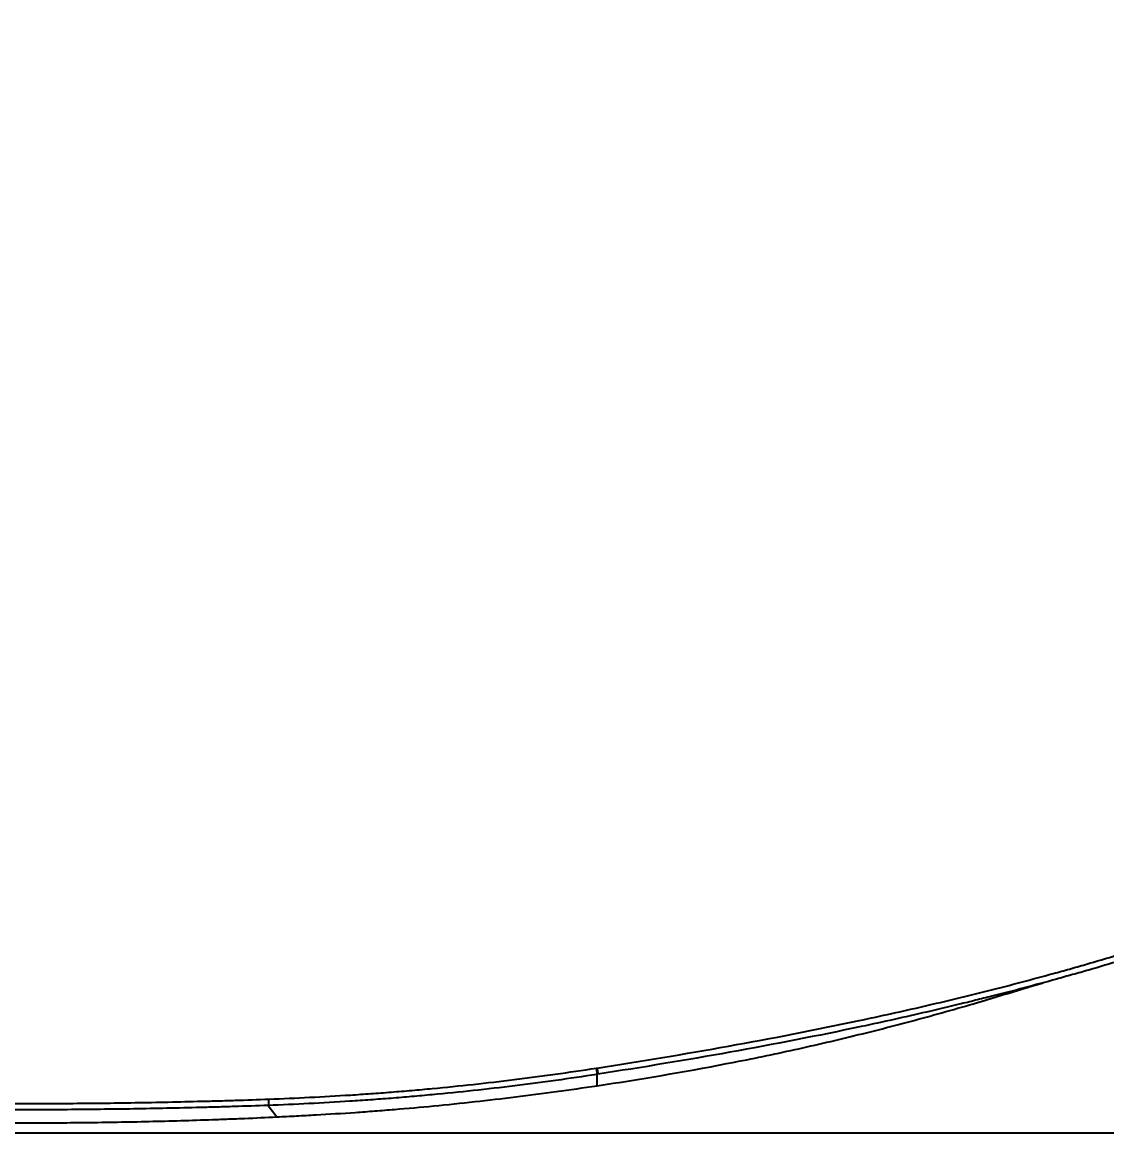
# Model space of a CAD drawing. Extents: x 8541 to 14664, y -60 to 2468.
# Drawn here: x 9047.1 to 9219.1, y 1487.5 to 1663.6 of the extents above; entities that cross this region are included whole.
import ezdxf

# ---------------------------------------------------------------- set-up
doc = ezdxf.new("R2010")
doc.units = 0
doc.header["$LTSCALE"] = 20
doc.header["$MEASUREMENT"] = 0
doc.layers.get('0').update_dxf_attribs({"linetype": 'CONTINUOUS'})
doc.layers.get('DEFPOINTS').update_dxf_attribs({"linetype": 'CONTINUOUS'})
doc.styles.get("Standard").update_dxf_attribs({"font": 'NanumGothic.ttf'})
doc.dimstyles.get("Standard").update_dxf_attribs({"dimtxt": 2.7, "dimasz": 2.5, "dimexe": 1.5, "dimexo": 1.5, "dimgap": 1.5, "dimtad": 1, "dimdec": 0, "dimlfac": 10, "dimzin": 0, "dimdsep": 46, "dimtxsty": 'Standard', "dimcen": 0, "dimclrt": 2, "dimadec": 0, "dimazin": 0, "dimtfac": 1, "dimtdec": 0, "dimtmove": 0, "dimatfit": 3, "dimfxl": 0, "dimtolj": 1, "dimtzin": 0, "dimarcsym": 0})

# ---------------------------------------------------------------- blocks, each defined once
blk = doc.blocks.new('*D62')
at = {"color": 3, "lineweight": -2}
for p, q in [((8961.43, 1887.21), (9517.03, 1887.21)), ((9511.03, 1863.21), (9511.03, 1712.35)), ((9511.03, 1511.53), (9511.03, 1662.39)), ((8961.43, 1487.53), (9517.03, 1487.53))]:
    blk.add_line(p, q, dxfattribs=at)
at = {"color": 3}
for points in [[(9507.03, 1863.21), (9515.03, 1863.21), (9511.03, 1887.21)], [(9507.03, 1511.53), (9515.03, 1511.53), (9511.03, 1487.53)]]:
    blk.add_solid(points, dxfattribs=at)
at = {"layer": 'DEFPOINTS', "color": 0}
for p in [(8959.63, 1887.21), (8959.63, 1487.53), (9511.03, 1487.53)]:
    blk.add_point(p, dxfattribs=at)
at = {"color": 2, "insert": (9511.03, 1687.37), "char_height": 24, "attachment_point": 5}
blk.add_mtext('\\A1;{\\fNanumGothic|b0|i0|c129|p50;400}', dxfattribs=at)

msp = doc.modelspace()

# ---------------------------------------------------------------- linework, layer by layer
at = {"color": 7, "linetype": 'Continuous'}
msp.add_line((9086.12, 1491.87), (9087.52, 1490.05), dxfattribs=at)
msp.add_ellipse((9086.07, 1492.87), major_axis=(-0.039, 0.999), ratio=0.187894, start_param=3.19007, end_param=4.704965, dxfattribs=at)
for points, knots in [([(9138.29, 1497.8), (9152.22, 1499.96), (9166.09, 1502.4), (9183.3, 1506.06), (9186.74, 1506.82), (9193.6, 1508.4), (9197.02, 1509.23), (9203.85, 1510.95), (9207.25, 1511.85), (9211.5, 1513.02), (9212.77, 1513.38), (9214.05, 1513.74), (9214.9, 1513.98), (9215.32, 1514.1), (9217.44, 1514.71), (9219.13, 1515.21), (9227.56, 1517.75), (9234.24, 1519.95), (9244.14, 1523.53), (9247.43, 1524.77), (9253.95, 1527.35), (9257.19, 1528.69), (9263.62, 1531.48), (9266.82, 1532.93), (9273.16, 1535.94), (9276.3, 1537.51), (9282.55, 1540.77), (9285.64, 1542.46), (9289.09, 1544.44), (9289.47, 1544.66), (9290.24, 1545.11), (9291.38, 1545.78), (9294.04, 1547.36), (9296.3, 1548.74), (9300.77, 1551.56), (9303.7, 1553.51), (9309.48, 1557.52), (9312.32, 1559.59), (9317.91, 1563.86), (9320.65, 1566.06), (9326.03, 1570.6), (9328.68, 1572.94), (9331.59, 1575.65), (9331.91, 1575.95), (9332.55, 1576.56), (9332.87, 1576.86), (9333.83, 1577.78), (9334.47, 1578.4), (9336.36, 1580.26), (9337.61, 1581.51), (9341.28, 1585.34), (9343.66, 1587.96), (9346.52, 1591.32), (9347.23, 1592.17), (9347.93, 1593.03), (9348.21, 1593.37), (9348.35, 1593.54), (9348.77, 1594.06), (9350.16, 1595.78), (9352.58, 1598.93), (9355.66, 1603.2), (9357.61, 1606.12), (9359.5, 1609.06), (9361.35, 1612.03), (9363.95, 1616.58), (9366.39, 1621.22), (9367.9, 1624.38), (9369.36, 1627.57), (9370.76, 1630.8), (9372.04, 1634.08), (9372.81, 1636.16), (9372.96, 1636.58), (9373.18, 1637.2), (9373.26, 1637.41), (9373.41, 1637.83), (9373.77, 1638.87), (9374.13, 1639.92), (9374.95, 1642.44), (9375.47, 1644.12), (9376.43, 1647.5), (9376.88, 1649.2), (9377.72, 1652.6), (9378.49, 1656.01), (9379.47, 1661.16), (9379.99, 1664.62), (9380.46, 1668.08), (9380.86, 1671.55), (9381.29, 1676.79), (9381.55, 1682.06), (9381.61, 1685.6), (9381.61, 1687.37)], [0, 0, 0, 0, 0.125, 0.125, 0.15625, 0.15625, 0.1875, 0.1875, 0.21875, 0.21875, 0.226563, 0.230469, 0.230469, 0.234375, 0.234375, 0.25, 0.25, 0.3125, 0.3125, 0.34375, 0.34375, 0.375, 0.375, 0.40625, 0.40625, 0.4375, 0.4375, 0.46875, 0.46875, 0.472656, 0.472656, 0.476563, 0.484375, 0.5, 0.5, 0.53125, 0.53125, 0.5625, 0.5625, 0.59375, 0.59375, 0.625, 0.625, 0.628906, 0.628906, 0.632813, 0.632813, 0.640625, 0.640625, 0.65625, 0.65625, 0.6875, 0.6875, 0.695313, 0.697266, 0.697266, 0.699219, 0.699219, 0.703125, 0.71875, 0.734375, 0.75, 0.75, 0.765625, 0.78125, 0.796875, 0.8125, 0.8125, 0.828125, 0.84375, 0.84375, 0.847656, 0.847656, 0.849609, 0.849609, 0.851563, 0.859375, 0.859375, 0.875, 0.875, 0.890625, 0.890625, 0.90625, 0.921875, 0.9375, 0.9375, 0.953125, 0.96875, 0.984375, 1, 1, 1, 1]), ([(9382.57, 1687.37), (9382.57, 1685.59), (9382.51, 1682.04), (9382.25, 1676.76), (9381.82, 1671.5), (9381.42, 1668.01), (9380.95, 1664.53), (9380.42, 1661.07), (9379.45, 1655.9), (9378.68, 1652.47), (9377.84, 1649.06), (9377.39, 1647.36), (9376.42, 1643.96), (9375.91, 1642.27), (9375.08, 1639.74), (9374.8, 1638.9), (9374.44, 1637.85), (9374.36, 1637.64), (9374.22, 1637.22), (9374.14, 1637.01), (9373.92, 1636.38), (9373.77, 1635.97), (9373, 1633.88), (9371.71, 1630.58), (9370.31, 1627.34), (9368.85, 1624.14), (9367.34, 1620.96), (9364.9, 1616.3), (9362.29, 1611.73), (9360.45, 1608.74), (9357.6, 1604.31), (9355.6, 1601.41), (9352.44, 1597.16), (9351.36, 1595.75), (9349.99, 1594.02), (9349.71, 1593.67), (9349.29, 1593.15), (9349.15, 1592.98), (9348.87, 1592.63), (9348.73, 1592.46), (9348.02, 1591.6), (9347.45, 1590.92), (9345.73, 1588.89), (9344.56, 1587.55), (9343.07, 1585.9), (9342.48, 1585.24), (9341.27, 1583.93), (9340.36, 1582.97), (9338.51, 1581.04), (9337.26, 1579.78), (9335.37, 1577.91), (9334.73, 1577.29), (9333.77, 1576.36), (9333.45, 1576.06), (9332.8, 1575.45), (9332.48, 1575.14), (9329.56, 1572.42), (9326.91, 1570.06), (9321.51, 1565.5), (9318.76, 1563.28), (9313.16, 1558.99), (9310.31, 1556.91), (9304.52, 1552.87), (9301.58, 1550.92), (9297.09, 1548.08), (9295.58, 1547.15), (9293.31, 1545.77), (9292.17, 1545.09), (9291.02, 1544.42), (9290.25, 1543.97), (9289.87, 1543.75), (9286.41, 1541.76), (9283.3, 1540.05), (9277.04, 1536.77), (9273.88, 1535.2), (9267.52, 1532.16), (9264.31, 1530.7), (9257.86, 1527.9), (9254.61, 1526.55), (9248.06, 1523.95), (9244.77, 1522.7), (9234.83, 1519.1), (9228.13, 1516.89), (9219.67, 1514.33), (9217.97, 1513.83), (9215.84, 1513.22), (9215.42, 1513.09), (9214.57, 1512.85), (9214.14, 1512.73), (9212.86, 1512.37), (9212.01, 1512.13), (9207.74, 1510.95), (9204.32, 1510.05), (9200.03, 1508.96), (9199.17, 1508.75), (9197.45, 1508.32), (9196.59, 1508.11), (9194.01, 1507.49), (9192.29, 1507.08), (9187.11, 1505.88), (9183.66, 1505.11), (9173.28, 1502.91), (9166.33, 1501.56), (9152.4, 1499.05), (9145.42, 1497.9), (9138.42, 1496.82)], [0, 0, 0, 0, 0.015625, 0.03125, 0.046875, 0.0625, 0.0625, 0.078125, 0.09375, 0.109375, 0.109375, 0.125, 0.125, 0.140625, 0.140625, 0.148437, 0.148437, 0.150391, 0.150391, 0.152344, 0.152344, 0.15625, 0.15625, 0.171875, 0.1875, 0.1875, 0.203125, 0.21875, 0.234375, 0.25, 0.25, 0.28125, 0.28125, 0.296875, 0.296875, 0.300781, 0.300781, 0.302734, 0.302734, 0.304687, 0.304687, 0.3125, 0.3125, 0.328125, 0.328125, 0.332031, 0.335937, 0.34375, 0.34375, 0.359375, 0.359375, 0.367187, 0.367187, 0.371094, 0.371094, 0.375, 0.375, 0.40625, 0.40625, 0.4375, 0.4375, 0.46875, 0.46875, 0.5, 0.5, 0.515625, 0.515625, 0.523437, 0.527344, 0.527344, 0.53125, 0.53125, 0.5625, 0.5625, 0.59375, 0.59375, 0.625, 0.625, 0.65625, 0.65625, 0.6875, 0.6875, 0.75, 0.75, 0.765625, 0.765625, 0.769531, 0.769531, 0.773437, 0.773437, 0.78125, 0.78125, 0.8125, 0.8125, 0.820312, 0.820312, 0.828125, 0.828125, 0.84375, 0.84375, 0.875, 0.875, 0.9375, 0.9375, 1, 1, 1, 1]), ([(9138.29, 1494.99), (9145.17, 1496.02), (9152.02, 1497.18), (9162.24, 1499.15), (9165.63, 1499.85), (9172.4, 1501.33), (9175.78, 1502.11), (9182.51, 1503.76), (9185.87, 1504.62), (9192.56, 1506.43), (9195.9, 1507.38), (9201.48, 1509.03), (9203.72, 1509.72), (9205.97, 1510.42)], [0, 0, 0, 0, 0.299558, 0.299558, 0.449337, 0.449337, 0.599116, 0.599116, 0.748895, 0.748895, 0.898674, 0.898674, 1, 1, 1, 1]), ([(9138.29, 1496.8), (9136.11, 1496.46), (9133.94, 1496.14), (9131.22, 1495.76), (9130.67, 1495.69), (9129.58, 1495.54), (9127.95, 1495.32), (9126.32, 1495.12), (9120.87, 1494.44), (9116.52, 1493.97), (9111.07, 1493.46), (9109.98, 1493.36), (9108.35, 1493.22), (9107.8, 1493.17), (9106.72, 1493.08), (9105.08, 1492.95), (9103.45, 1492.83), (9101.28, 1492.67), (9100.19, 1492.6), (9096.94, 1492.39), (9094.77, 1492.27), (9090.44, 1492.05), (9088.28, 1491.95), (9086.12, 1491.87)], [0, 0, 0, 0, 0.125, 0.125, 0.15625, 0.15625, 0.1875, 0.25, 0.25, 0.5, 0.5, 0.5625, 0.5625, 0.59375, 0.59375, 0.625, 0.6875, 0.6875, 0.75, 0.75, 0.875, 0.875, 1, 1, 1, 1]), ([(9086.26, 1492.87), (9088.41, 1492.95), (9090.56, 1493.05), (9094.87, 1493.27), (9097.02, 1493.39), (9100.26, 1493.59), (9101.34, 1493.67), (9103.5, 1493.82), (9105.12, 1493.94), (9106.75, 1494.08), (9107.83, 1494.16), (9108.37, 1494.21), (9110, 1494.35), (9111.08, 1494.45), (9116.49, 1494.96), (9120.83, 1495.43), (9126.24, 1496.11), (9127.87, 1496.31), (9129.49, 1496.53), (9130.58, 1496.68), (9131.12, 1496.75), (9133.83, 1497.13), (9135.99, 1497.45), (9138.15, 1497.78)], [0, 0, 0, 0, 0.125, 0.125, 0.25, 0.25, 0.3125, 0.3125, 0.375, 0.40625, 0.40625, 0.4375, 0.4375, 0.5, 0.5, 0.75, 0.75, 0.8125, 0.84375, 0.84375, 0.875, 0.875, 1, 1, 1, 1]), ([(9138.15, 1497.78), (9138.16, 1497.72), (9138.17, 1497.66), (9138.19, 1497.54), (9138.2, 1497.48), (9138.22, 1497.36), (9138.22, 1497.3), (9138.24, 1497.2), (9138.25, 1497.15), (9138.26, 1497.06), (9138.26, 1497.02), (9138.27, 1496.94), (9138.28, 1496.91), (9138.28, 1496.86), (9138.29, 1496.84), (9138.29, 1496.81), (9138.29, 1496.8), (9138.29, 1496.8)], [0, 0, 0, 0, 0.125, 0.125, 0.25, 0.25, 0.375, 0.375, 0.5, 0.5, 0.625, 0.625, 0.75, 0.75, 0.875, 0.875, 1, 1, 1, 1]), ([(9138.29, 1497.8), (9138.3, 1497.74), (9138.31, 1497.68), (9138.32, 1497.56), (9138.33, 1497.5), (9138.35, 1497.38), (9138.36, 1497.32), (9138.37, 1497.22), (9138.38, 1497.17), (9138.39, 1497.08), (9138.4, 1497.04), (9138.41, 1496.97), (9138.41, 1496.93), (9138.42, 1496.88), (9138.42, 1496.86), (9138.42, 1496.83), (9138.42, 1496.82), (9138.42, 1496.82)], [0, 0, 0, 0, 0.125, 0.125, 0.25, 0.25, 0.375, 0.375, 0.5, 0.5, 0.625, 0.625, 0.75, 0.75, 0.875, 0.875, 1, 1, 1, 1]), ([(9112.4, 1491.8), (9114.56, 1492.01), (9116.73, 1492.23), (9121.05, 1492.71), (9123.21, 1492.96), (9127.52, 1493.49), (9129.68, 1493.77), (9133.99, 1494.36), (9136.14, 1494.67), (9138.29, 1494.99)], [0, 0, 0, 0, 0.25, 0.25, 0.5, 0.5, 0.75, 0.75, 1, 1, 1, 1]), ([(9086.12, 1491.87), (9084.33, 1491.8), (9082.54, 1491.74), (9079.86, 1491.66), (9078.97, 1491.63), (9077.19, 1491.58), (9076.3, 1491.56), (9073.63, 1491.49), (9071.86, 1491.45), (9068.32, 1491.37), (9066.56, 1491.34), (9061.28, 1491.26), (9057.77, 1491.22), (9050.8, 1491.17), (9047.33, 1491.17), (9043.87, 1491.18)], [0, 0, 0, 0, 0.125, 0.125, 0.1875, 0.1875, 0.25, 0.25, 0.375, 0.375, 0.5, 0.5, 0.75, 0.75, 1, 1, 1, 1]), ([(9044.19, 1492.18), (9047.63, 1492.17), (9051.08, 1492.17), (9058.03, 1492.22), (9061.52, 1492.25), (9066.78, 1492.34), (9068.54, 1492.37), (9072.06, 1492.45), (9073.82, 1492.49), (9076.48, 1492.56), (9077.36, 1492.58), (9079.14, 1492.63), (9080.03, 1492.65), (9082.69, 1492.74), (9084.47, 1492.8), (9086.26, 1492.87)], [0, 0, 0, 0, 0.25, 0.25, 0.5, 0.5, 0.625, 0.625, 0.75, 0.75, 0.8125, 0.8125, 0.875, 0.875, 1, 1, 1, 1]), ([(9087.52, 1490.05), (9088.04, 1490.08), (9088.55, 1490.11), (9089.59, 1490.16), (9090.11, 1490.18), (9091.66, 1490.27), (9092.69, 1490.32), (9095.8, 1490.5), (9097.87, 1490.63), (9100.99, 1490.84), (9102.02, 1490.92), (9104.1, 1491.07), (9105.13, 1491.16), (9108.25, 1491.41), (9110.32, 1491.6), (9112.4, 1491.8)], [0, 0, 0, 0, 0.0625, 0.0625, 0.125, 0.125, 0.25, 0.25, 0.5, 0.5, 0.625, 0.625, 0.75, 0.75, 1, 1, 1, 1]), ([(8930.99, 1490.81), (8940.7, 1490.57), (8950.4, 1490.38), (8964.96, 1490.12), (8969.81, 1490.04), (8979.51, 1489.88), (8984.37, 1489.81), (8994.07, 1489.67), (8998.92, 1489.6), (9008.63, 1489.48), (9013.48, 1489.42), (9020.76, 1489.34), (9023.19, 1489.32), (9026.83, 1489.28), (9028.04, 1489.26), (9030.46, 1489.24), (9031.68, 1489.23), (9035.32, 1489.19), (9037.74, 1489.17), (9041.38, 1489.14), (9042.6, 1489.13), (9045.02, 1489.12), (9046.24, 1489.12), (9047.45, 1489.11)], [0, 0, 0, 0, 0.25, 0.25, 0.375, 0.375, 0.5, 0.5, 0.625, 0.625, 0.75, 0.75, 0.8125, 0.8125, 0.84375, 0.84375, 0.875, 0.875, 0.9375, 0.9375, 0.96875, 0.96875, 1, 1, 1, 1]), ([(9047.45, 1489.11), (9050.71, 1489.11), (9053.99, 1489.13), (9060.59, 1489.2), (9063.91, 1489.26), (9070.59, 1489.41), (9073.95, 1489.51), (9078.17, 1489.66), (9079.02, 1489.69), (9080.71, 1489.75), (9081.56, 1489.79), (9084.11, 1489.89), (9085.81, 1489.97), (9087.52, 1490.05)], [0, 0, 0, 0, 0.25, 0.25, 0.5, 0.5, 0.75, 0.75, 0.8125, 0.8125, 0.875, 0.875, 1, 1, 1, 1])]:
    msp.add_open_spline(points, degree=3, knots=knots, dxfattribs=at)
for points, degree in [([(9205.96, 1510.42), (9207.46, 1510.88), (9208.99, 1511.3)], 2), ([(9138.15, 1497.78), (9138.2, 1497.79), (9138.24, 1497.8), (9138.29, 1497.8)], 3), ([(9138.42, 1496.82), (9138.38, 1496.81), (9138.33, 1496.8), (9138.29, 1496.8)], 3), ([(9138.29, 1494.99), (9138.29, 1495.59), (9138.29, 1496.19), (9138.29, 1496.8)], 3)]:
    msp.add_open_spline(points, degree=degree, dxfattribs=at)

# ---------------------------------------------------------------- dimensions: what is measured, and where the dimension line sits
dim = msp.add_linear_dim(base=(9511.03, 1487.53), p1=(8959.63, 1887.21), p2=(8959.63, 1487.53), angle=90, text='{\\fNanumGothic|b0|i0|c129|p50;<>}', dimstyle='Standard', override={"dimscale": 1.2, "dimtxt": 20, "dimasz": 20, "dimexe": 5, "dimgap": 10, "dimtih": 1, "dimtoh": 1, "dimlfac": 1, "dimzin": 12, "dimclrd": 3, "dimclre": 3, "dimazin": 2, "dimarcsym": 1})
dim.commit()
dim.dimension.update_dxf_attribs({"geometry": '*D62', "text_midpoint": (9511.03, 1687.37)})

doc.saveas('drawing.dxf')
